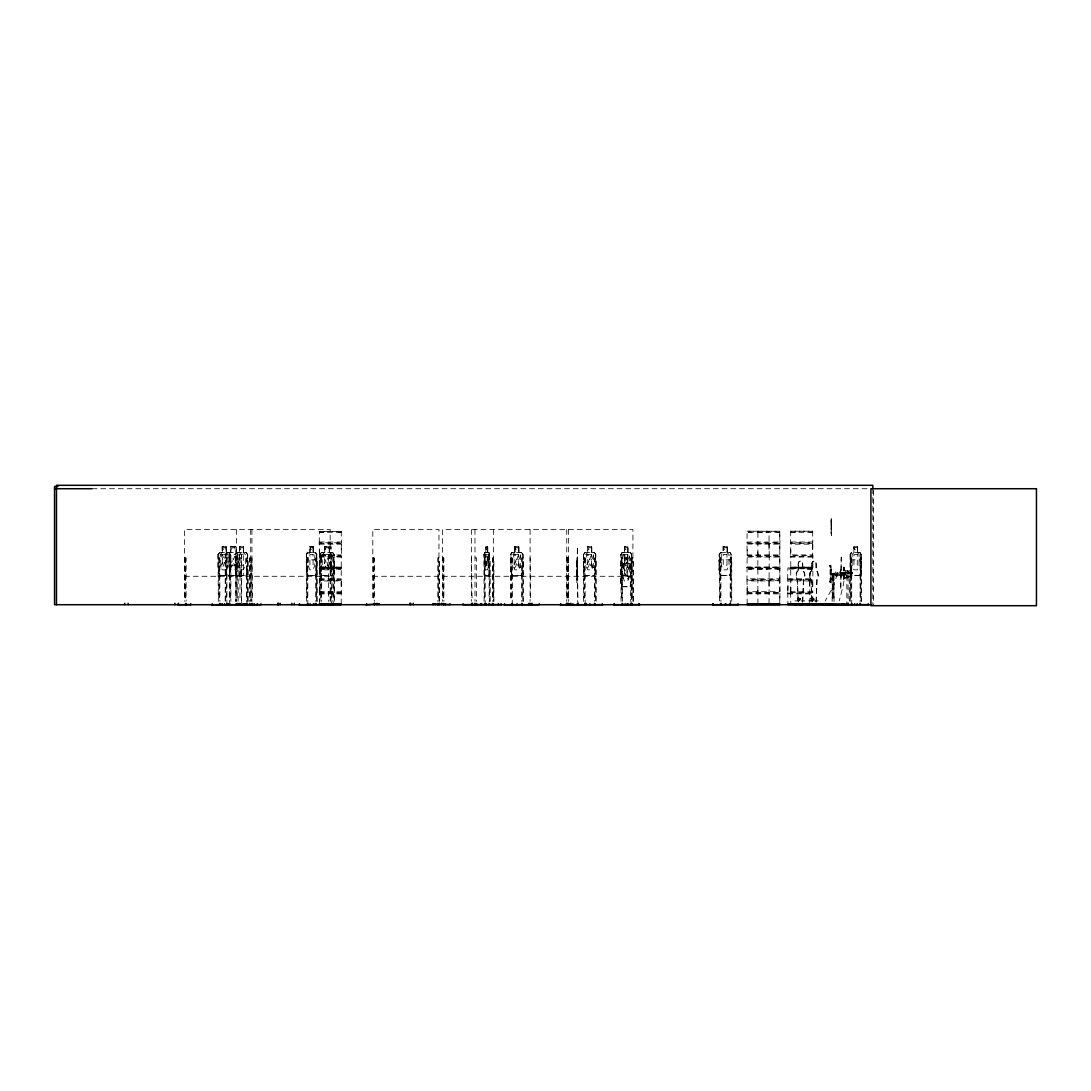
<?xml version="1.0" encoding="UTF-8"?>
<svg xmlns="http://www.w3.org/2000/svg" width="1091" height="1091" viewBox="0 0 1091 1091"><rect width="100%" height="100%" fill="white"/><g stroke="black" fill="none" stroke-linecap="round" stroke-linejoin="round"><path stroke-width="0.75" stroke-dasharray="5 3.75" d="M319.349 591.895L319.39 586.344M319.39 554.91L319.39 549.537M341.224 586.344L341.265 579.116M341.224 549.537L341.442 542.8L319.186 542.745L319.39 557.078M747.199 586.344L747.144 592.031M747.199 549.537L746.98 579.594L779.915 579.553L779.983 592.904M757.89 603.95L757.89 586.344M757.877 591.704L757.89 549.537M769.046 586.344L769.237 556.274M769.046 549.537L769.046 531.167M787.934 586.344L787.784 592.399L812.863 592.454L812.672 603.95M790.702 592.277L790.825 586.344M790.825 549.537L790.607 555.714L812.89 555.714L812.836 580.289L787.661 579.826L787.879 567.961L812.686 567.852L787.879 568.411M809.767 586.344L809.767 567.961L809.754 569.052M812.672 586.344L812.809 580.276M812.672 549.537L812.863 543.359M830.687 574.275L832.869 574.371M831.137 528.208L831.137 535.436L831.11 532.026M833.36 574.33L837.479 574.125M577.098 575.584L576.839 560.174M576.894 562.26L576.894 575.707M830.687 573.689L832.869 573.661M831.151 528.835L831.151 524.648M837.22 573.648L836.374 573.989L837.124 574.48M831.165 525.876L831.165 521.593M576.825 562.301L577.384 554.405M831.41 532.026L831.369 535.436L831.383 528.208M831.178 523.325L831.26 517.284L831.356 525.876M833.36 573.689L837.261 574.193M577.071 560.365L576.839 583.399L577.384 546.618L577.384 601.373M831.206 521.362L831.26 519.711L831.328 523.325M319.377 591.772L319.363 557.078L341.251 557.078L341.224 578.871M341.224 557.078L341.442 555.714L319.213 555.66M341.224 603.95L341.251 580.971L319.363 580.971M779.929 579.539L779.765 554.91L747.171 554.91L746.98 543.373L779.888 543.482L779.929 542.745L746.926 543.032L747.158 531.167L779.97 531.276L747.076 531.235M747.199 542.063L779.765 542.009L779.738 531.167L779.929 542.813M757.877 554.91L757.918 531.194M790.784 531.208L812.863 531.235L790.743 531.167L790.648 542.759L812.863 542.745L812.863 543.427L790.634 543.427L790.798 554.91L812.686 554.91L812.686 544.164L790.798 544.164M790.825 591.772L790.784 580.644M809.795 580.971L809.767 603.95M812.672 557.078L790.798 557.078L790.716 580.398M746.967 579.716L747.171 591.704L779.765 591.704L779.738 580.903L747.171 580.971M747.199 603.95L747.076 592.277M815.986 602.068L816.845 579.512A5.85 4.173 -90 0 0 815.986 570.32L815.986 564.006A2.918 2.087 -90 0 0 813.886 561.074A2.918 2.087 -90 0 0 811.799 564.006L811.799 570.32A5.85 4.173 -90 0 0 810.94 579.512L811.799 602.068M816.232 602.068L817.104 579.512A5.85 4.173 -90 0 0 816.232 570.32L816.232 564.006A2.918 2.087 -90 0 0 814.145 561.074L813.886 561.074M802.512 602.068L803.426 579.512A5.85 4.364 -90 0 0 802.512 570.32L802.512 564.006A2.918 2.182 -90 0 0 800.33 561.074A2.918 2.182 -90 0 0 798.148 564.006L798.148 570.32A5.85 4.364 -90 0 0 797.248 579.512L798.148 602.068M802.758 602.068L803.672 579.512A5.85 4.364 -90 0 0 802.758 570.32L802.758 564.006A2.918 2.182 -90 0 0 800.576 561.074L800.33 561.074M813.913 598.714C810.504 600.486 813.204 597.841 813.368 599.914C814.568 599.641 810.381 597.623 811.349 599.723M811.309 598.714L813.845 598.945L813.859 599.723M813.545 598.495L812.031 599.723M813.313 599.832L813.586 598.918M811.909 598.932L812.031 599.586M812.822 598.768L812.836 599.832M813.995 599.409L813.75 598.591M799.717 598.591L800.562 599.218L797.903 599.723M797.862 598.714C803.317 599.614 796.921 599.941 797.903 598.714M798.23 599.723C800.317 599.968 795.994 598.536 800.289 599.832M799.758 598.591C799.308 600.186 796.444 598.659 800.317 598.945M797.903 599.123L798.503 599.082M799.117 599.655L799.758 598.7L798.953 599.614L798.789 598.632L800.03 598.782M799.689 598.945L798.939 598.618L800.058 599.655M488.877 575.598L488.863 552.373M798.176 599.518L800.085 598.618L800.03 599.927M845.28 572.448L843.261 585.431L839.265 600.8M319.118 531.399L341.497 531.399L319.172 531.453M319.172 568.247L341.497 568.193L319.131 568.261M779.779 568.384L746.94 568.193L779.942 568.247M812.931 567.675L790.566 567.62L812.686 567.852M836.647 574.343L836.742 573.511M829.883 565.547L830.783 565.233M830.006 566.897L830.674 566.952M830.783 580.821C828.778 580.248 830.469 583.726 830.756 582.485M840.561 573.634L841.556 573.634M849.289 601.141L849.289 576.198L843.684 579.076L846.848 576.198L852.453 576.198L843.684 567.143L844.407 574.984L852.453 574.984L843.684 579.076L843.684 567.143L852.453 574.984L852.453 576.198L843.684 579.076L844.407 570.838L847.093 570.838L847.093 574.984M630.08 586.808L631.034 581.053L631.034 565.711L629.984 563.774M812.495 599.505L812.209 598.768L812.304 599.573M630.271 575.407L631.334 569.843L631.607 554.433L631.675 601.373M630.366 575.598L631.607 569.87M837.192 573.989L833.565 586.235L825.191 600.896M799.417 599.818L799.88 599.559M315.422 575.598L316.526 569.843L316.526 554.487L315.381 552.564M313.212 552.373L315.585 552.373L316.799 554.405L316.799 569.87L315.613 575.598L307.362 575.598M831.056 565.643L830.865 582.908L830.933 565.356C829.419 564.565 829.405 567.947 830.933 566.952M829.978 581.135L831.056 581.08M859.735 575.598L860.881 569.843L860.881 554.487L859.681 552.564M729.811 575.407L731.011 569.843M729.865 575.598L731.147 569.843L731.011 554.514M229.001 575.598L230.392 569.87L230.256 554.433L233.419 559.751C235.506 551.405 241.957 553.314 234.592 561.088C242.134 569.188 235.724 571.07 233.501 562.315C231.428 571.084 224.746 569.188 232.342 561.047C227.46 555.455 230.501 555.21 229.096 552.373M229.137 575.598L230.392 569.87M246.239 575.598L247.398 569.843L247.398 554.514L246.171 552.564M811.759 598.85L811.281 599.436L812.236 599.218M812.918 599.818C812.89 597.841 814.145 599.286 813.368 599.668M521.375 575.407L522.725 569.843M521.471 575.598L522.998 569.87L522.998 554.405L521.43 552.373M594.336 575.598L595.863 569.87L594.472 575.598L584.776 575.598L583.521 569.87L584.912 575.598M319.39 603.95L319.336 592.099M332.428 575.407L333.969 569.843L334.132 554.433L334.214 601.373M790.634 542.745L790.675 543.482M747.076 593.245L779.983 592.972M790.58 555.769L790.825 557.078M484.009 554.514L484.731 552.373M484.199 554.514L484.759 552.564M810.899 599.095L813.545 599.409L813.572 598.645M239.57 575.407L241.384 569.843M239.706 575.598L241.629 569.87M319.268 579.43L341.483 579.703M319.281 592.277L341.401 592.454M341.347 580.398L319.268 580.33M747.049 555.537L779.956 555.769M747.103 592.277L779.929 592.454M779.888 543.482L779.779 555.169M319.24 542.691L319.404 531.194M779.86 556.451L747.049 556.383M779.86 580.33L747.049 580.276M790.648 592.399L790.825 603.95M812.795 556.451L790.675 556.383M319.363 567.852L341.497 567.675L319.336 567.92M812.645 569.052L787.879 568.438M341.428 543.427L319.186 543.359M769.237 556.342L769.06 544.164M787.729 592.454L787.934 603.95M341.401 556.396L319.24 556.451M779.929 593.136L779.738 603.95M338.455 532.285L340.378 532.285M338.455 569.079L340.378 569.079M766.264 532.285L768.187 532.285M776.956 532.285L778.879 532.285M766.264 569.079L768.187 569.079M776.956 569.079L778.879 569.079M809.89 532.285L811.813 532.285M806.999 569.079L808.922 569.079M809.89 569.079L811.813 569.079M811.309 599.723C813.04 599.123 809.795 599.777 813.845 599.491M306.394 601.373L306.339 554.433L307.444 552.373L309.926 552.373M306.462 554.514L307.594 552.373M307.648 552.564L306.612 554.514L306.612 569.843L307.648 575.407M857.403 552.373L859.885 552.373L861.154 554.405L861.154 569.87L859.776 575.598L851.28 575.598L850.162 569.87L850.203 554.433L851.348 552.373L853.953 552.373L853.803 546.618L857.553 546.618L857.553 552.373M850.325 554.514L851.498 552.373M799.962 599.054L799.676 599.818L799.335 598.85M631.157 581.08L630.23 586.808L621.856 586.808L620.656 581.08L620.656 565.615L622.034 563.583M620.915 565.697L622.088 563.774M620.915 554.487L622.211 552.373M621.065 554.487L622.252 552.564M320.413 532.285L323.809 532.285M320.413 569.079L323.809 569.079M748.221 532.285L751.617 532.285M758.913 532.285L762.309 532.285M748.221 569.079L751.617 569.079M758.913 569.079L762.309 569.079M791.848 532.285L795.244 532.285M788.957 569.079L795.244 569.079M510.793 554.514L512.088 552.373M583.576 601.373L583.521 554.433L584.953 552.373L587.722 552.373M583.794 554.514L585.008 552.564M731.106 569.87L730.043 575.598L720.428 575.598L719.051 569.87L719.078 554.405L720.633 552.373L723.238 552.373M720.701 552.564L719.351 554.487L719.392 601.373M219.577 575.598L218.036 569.87L218.036 554.405L219.482 552.373L222.25 552.373M218.173 554.487L219.618 552.373M218.309 554.487L219.673 552.564M236.897 552.373L235.247 554.637L236.692 552.605M235.588 554.487L236.952 552.564M812.168 598.932L812.904 599.545M812.563 599.573L813.272 598.618M321.504 552.373L319.718 554.405L319.827 569.87L321.354 575.598L332.66 575.598L334.023 569.87M319.881 554.487L321.572 552.564L332.537 552.564M225.196 601.373L225.223 554.433L227.023 552.373M227.105 552.564L225.414 554.514L225.387 601.373M341.21 531.194L341.428 542.745M812.645 531.194L812.809 542.691M622.675 565.697L624.42 563.774M813.913 599.723L811.977 599.832M779.71 532.299L747.226 532.299M812.645 532.299L790.852 532.299M779.71 569.093L747.24 569.079M797.985 599.041L798.748 598.864M222.25 552.564L220.218 554.487L220.218 565.233L222.25 569.843L226.042 569.843L228.087 565.233L228.128 554.487L226.042 552.564L226.042 546.809M239.529 546.618L239.529 552.564L237.497 554.487L237.497 565.233L239.529 569.843L243.32 569.843L245.366 565.233L245.366 554.487L243.32 552.564M341.183 569.079L319.431 569.079M843.684 579.076L848.798 574.984L848.798 570.838L851.471 570.838L851.471 574.984M811.636 599.041L811.268 599.573M798.285 599.927L797.862 599.723M769.128 568.425L769.128 567.443M841.734 574.248L852.207 573.552L852.207 572.202L841.734 572.789M92.039 488.727L869.213 488.727M341.224 532.285L319.404 532.299M319.363 542.009L341.251 542.009M790.798 542.009L812.686 542.009M319.363 544.164L341.251 544.164L341.428 555.66M230.678 546.618L236.188 546.618L236.12 552.373L239.706 552.373L241.629 554.405L241.643 603.05M309.776 546.618L313.362 546.618L313.362 552.373M222.25 546.809L226.178 546.809M230.856 546.809L235.997 546.809L235.942 552.564L238.67 554.487L238.67 565.233L235.942 569.843L230.856 569.843L228.128 565.233L228.087 554.487L230.856 552.564L230.924 546.809M239.529 546.809L243.457 546.809M309.885 546.809L313.253 546.809M324.641 546.809L329.196 546.809M485.863 546.809L487.786 546.809M514.857 546.809L518.798 546.809M587.722 546.809L591.663 546.809M624.475 546.809L627.939 546.809M723.238 546.809L727.124 546.809L726.988 552.564L729.006 554.487L729.006 565.233L726.988 569.843L723.238 569.843L721.233 565.233L721.233 554.487L723.238 552.564L723.238 546.618M853.926 546.809L857.431 546.809M226.178 552.373L230.733 552.373M243.293 552.373L246.375 552.373M321.395 552.373L324.6 552.373M329.25 552.373L332.605 552.373L334.132 554.433M484.54 552.373L485.986 552.373M487.663 552.373L489.041 552.373L489.641 554.487M514.857 552.373L511.952 552.373L510.656 554.433L510.711 601.373M518.798 552.373L521.566 552.373M591.663 552.373L594.431 552.373M622.061 552.373L624.502 552.373M627.911 552.373L630.475 552.373L631.607 554.433M727.124 552.373L730.002 552.373L731.284 554.433L731.311 601.373M219.536 552.564L246.307 552.564M307.485 552.564L315.531 552.564M484.568 552.564L489.013 552.564M521.512 552.564L512.006 552.564L510.929 554.514L510.929 569.843M584.871 552.564L594.377 552.564M622.102 552.564L630.421 552.564M720.551 552.564L729.947 552.564M859.831 552.564L851.403 552.564L850.475 554.514L850.475 569.843L851.553 575.407L859.831 575.407M218.036 554.405L218.309 601.373M247.698 601.373L247.671 554.433L247.671 569.87L246.28 575.598L219.441 575.598M316.799 554.405L316.717 601.373M330.75 554.378L328.009 561.047C334.623 568.957 328.882 571.261 327 562.315C324.995 571.248 319.486 568.943 326.045 561.088C319.636 553.56 325.186 551.228 327.068 559.751L329.564 554.528L330.968 554.433M489.518 554.405L489.641 601.373M522.998 554.405L522.862 601.373M583.521 554.433L583.658 569.87M850.203 554.433L850.244 601.373M861.154 554.405L861.072 601.373M239.461 554.719L243.32 554.487M319.363 554.91L341.251 554.91M747.171 557.078L779.765 557.078L779.765 578.803L747.171 578.803M627.802 557.828L624.147 557.828L624.27 563.774M184.529 557.924L186.097 557.924L186.097 601.346M218.309 557.924L219.864 557.924L219.864 601.373M225.196 557.924L226.887 557.924L226.887 604.714M230.897 557.924L229.342 557.924L229.342 601.373M239.952 557.924L241.643 557.924M251.926 557.924L252.553 601.346M306.394 557.924L307.826 557.924L307.826 604.714M319.99 557.924L321.64 557.924L321.64 601.373M330.164 557.924L328.568 557.924L328.582 601.346M330.968 557.924L331.582 604.714M372.795 557.924L374.336 557.924L374.336 601.346M442.537 557.924L443.901 557.924L443.901 601.346M471.489 557.924L472.089 601.346M474.994 557.924L476.576 557.924L476.576 601.346M484.104 557.924L485.195 557.924L485.195 604.714M510.711 557.924L512.265 557.924L512.265 604.714M530.09 557.924L530.703 601.346M566.747 557.924L568.575 557.924M577.384 557.924L577.998 604.714M583.576 557.924L585.131 557.924L585.131 604.714M621.065 557.924L622.525 557.924M624.27 558.019L627.693 558.019M719.392 557.924L720.933 557.924L720.933 601.373M850.244 557.924L851.716 557.924L851.716 604.714M316.635 559.86L306.312 559.86L306.312 569.87L307.553 575.598M731.147 559.86L719.051 559.86L719.051 569.87L720.606 575.598M850.162 559.86L861.004 559.86M621.884 563.583L624.311 563.583M627.652 563.583L630.189 563.583L631.157 565.643M621.938 563.774L630.148 563.774M798.148 564.006L798.394 564.006A2.918 2.182 -90 0 1 800.576 561.074M811.799 564.006L812.059 564.006A2.918 2.087 -90 0 1 814.145 561.074M230.856 565.233L235.942 565.233M243.32 565.233L239.529 565.233L239.529 554.487M341.224 567.156L319.39 567.156L341.183 567.156M319.718 569.87L321.463 575.598M484.104 601.373L483.954 554.433L484.704 575.598M489.695 569.87L489.068 575.598L484.527 575.598L484.009 569.843M850.162 569.87L851.471 575.598M798.148 570.32L798.394 564.006M811.799 570.32L812.059 564.006M836.497 573.989L837.493 573.989M219.536 575.407L246.307 575.407M307.485 575.407L315.531 575.407M321.463 575.407L332.537 575.407M484.568 575.407L489.013 575.407M512.006 575.407L521.512 575.407M584.871 575.407L594.377 575.407M622.102 575.407L630.421 575.407M720.551 575.407L729.947 575.407M832.133 575.475L834.097 575.475M521.607 575.598L511.911 575.598L510.656 569.87L512.047 575.598M622.02 575.598L630.516 575.598M184.529 576.28L330.164 576.28M372.795 576.28L438.964 576.28M442.537 576.28L632.916 576.28M319.363 578.803L341.251 578.803M787.907 578.803L812.686 578.803M787.757 579.553L812.836 579.553M812.686 591.704L787.92 591.772L787.907 580.903L812.686 580.971L812.809 592.399M620.656 581.08L622.006 586.808M830.933 582.539L830.074 582.539L830.074 565.356M621.938 586.617L630.148 586.617M319.363 591.704L341.224 591.772M319.213 593.122L341.401 593.122M787.757 593.122L812.836 593.122M319.363 593.872L341.251 593.872M787.907 593.872L812.686 593.872M798.694 599.655L800.494 599.027M794.998 600.896L798.721 600.896M801.039 600.896L804.763 600.896M808.595 600.896L812.454 600.896M814.363 600.896L818.236 600.896M239.57 552.564L241.452 554.487L241.452 603.05M857.281 552.564L859.081 554.487L859.081 565.233L857.281 569.843L853.926 569.843L852.126 565.233L852.126 554.487L853.926 552.564L853.953 546.618M332.428 552.564L333.969 554.514M594.295 552.373L595.863 554.405L595.727 601.373M594.24 552.564L595.727 554.487M521.375 552.564L522.725 554.487M246.198 552.373L247.671 554.433M228.96 552.373L230.256 554.514M859.735 552.373L861.031 554.487M729.811 552.564L731.147 554.514M315.435 552.373L316.676 554.487M630.325 552.373L631.484 554.514M630.039 563.583L631.198 565.711M787.729 580.221L787.934 580.957M622.702 565.233L624.475 569.843L627.789 569.843L629.562 565.233L629.562 554.487L627.789 552.564L627.911 546.618M622.675 576.443L624.42 581.053L627.693 581.053L629.439 576.443L629.439 565.697L627.693 563.774L627.652 557.828M843.684 567.143L846.848 576.198L846.848 604.469M812.877 555.769L812.672 554.91M225.469 569.843L227.105 575.407M225.223 569.87L226.969 575.598M235.588 569.843L236.952 575.407M235.451 569.87L235.315 554.405L235.22 569.857L236.856 575.598M235.22 569.857L236.611 575.571M218.309 569.843L219.673 575.407M622.252 575.407L620.806 569.87L622.17 575.598M747.171 544.041L779.765 544.164L779.765 554.91M798.394 602.068L797.494 579.512A5.85 4.364 -90 0 1 798.394 570.32M812.059 602.068L811.199 579.512A5.85 4.173 -90 0 1 812.059 570.32M747.171 593.818L779.765 593.872L779.765 601.277M831.369 524.648L831.356 528.835M873.509 490.405L873.509 604.714M872.841 488.727L872.841 604.714M861.549 601.373L861.549 557.924L860.076 557.924L860.076 601.373M860.54 557.924L860.54 601.373M857.403 546.618L857.431 552.564M851.239 557.924L851.239 601.373M850.721 557.924L850.721 601.373M848.062 576.198L848.062 604.469M837.233 572.652L837.233 575.339M834.083 601.468L833.374 573.034L832.133 574.984L832.147 601.468M833.919 575.475L833.906 601.468M833.742 575.475L833.715 601.468M832.501 575.475L832.515 601.468M832.338 575.475L832.324 601.468M831.124 569.229L831.124 579.307M830.319 565.356L830.319 566.952M830.319 580.957L830.319 582.539M812.972 600.773L812.972 598.209L810.763 598.209L810.763 600.773M811.063 598.209L811.063 600.773M799.553 600.773L799.553 598.209L797.276 598.209L797.276 600.773M799.28 598.209L799.28 600.773M797.562 598.209L797.562 600.773M769.06 580.971L769.046 603.95M731.747 601.373L731.747 557.924L730.206 557.924L730.206 601.373M730.656 557.924L730.656 604.714M727.261 552.373L727.261 546.618L723.101 546.618L723.101 552.373M727.124 546.618L727.124 552.564M720.483 557.924L720.483 601.373M719.828 557.924L719.828 601.373M633.353 601.346L633.353 557.924L630.693 557.924L630.693 601.373M632.916 601.346L632.916 529.503L442.537 529.503L442.537 601.346M632.153 557.924L632.153 601.373M631.798 557.924L631.798 601.346M631.171 557.924L631.171 604.714M627.939 552.564L628.061 546.618L624.352 546.618L624.475 552.564L622.702 554.487L622.525 601.373M627.693 576.443L627.693 565.697L624.42 565.697L624.42 576.443M624.625 546.809L624.625 552.564M622.047 557.924L622.047 601.373M621.556 557.924L621.556 601.373M621.065 601.373L620.956 554.405L620.806 581.08M596.163 601.373L596.163 557.924L594.609 557.924L594.609 601.373M595.591 554.487L595.591 569.843M595.045 557.924L595.045 601.373M591.799 552.373L591.799 546.618L587.585 546.618L587.585 552.373M591.663 546.618L591.663 552.564M591.527 546.809L591.527 552.564L593.559 554.487L593.559 565.233L591.527 569.843L587.722 569.843L585.69 565.233L585.69 554.487L587.722 552.564L587.722 546.618M584.708 557.924L584.708 601.373M584.012 557.924L584.012 601.373M568.575 529.503L568.575 601.346M568.302 557.924L568.302 601.346M567.879 557.924L567.879 601.346M567.184 557.924L567.184 601.346M566.993 557.924L566.979 601.346M566.747 529.503L566.747 601.346M530.103 529.503L530.09 601.346M523.298 601.373L523.298 557.924L521.743 557.924L521.743 601.373M522.18 557.924L522.18 601.373M518.934 552.373L518.934 546.618L514.72 546.618L514.72 552.373M518.798 546.618L518.798 552.564L520.693 554.487L520.693 565.233L518.661 569.843L514.857 569.843L512.825 565.233L512.825 554.487L514.857 552.564L514.857 546.618M514.993 546.809L514.993 552.564M511.829 557.924L511.829 601.373M511.147 557.924L511.147 601.373M493.882 601.346L493.882 557.924L492.518 557.924L492.518 601.346M493.364 529.503L493.364 601.346M493.023 557.924L493.023 601.346M490.214 601.373L490.214 557.924L489.123 557.924L489.123 601.373M487.786 552.564L487.841 546.618L485.809 546.618L485.809 552.373M487.663 546.618L487.595 552.564L488.55 554.692L487.363 561.088L488.604 567.688L486.995 562.315L485.386 567.906L486.6 561.047L485.522 554.378L486.954 559.751L488.536 554.473L488.523 565.233L487.595 569.843L485.863 569.843L484.936 554.487L485.986 546.618M484.609 557.924L484.677 601.373M474.994 529.503L474.994 601.346M471.489 529.503L471.489 601.346M443.396 557.924L443.396 601.346M443.055 557.924L443.055 601.346M439.387 601.346L439.387 557.924L437.846 557.924L437.846 601.346M438.964 601.346L438.964 529.503L372.795 529.503L372.795 601.346M438.282 557.924L438.282 601.346M373.899 557.924L373.899 601.346M373.217 557.924L373.217 601.346M334.555 601.373L334.555 557.924L332.905 557.924L332.905 601.373M333.246 557.924L333.246 604.714M330.968 601.373L330.968 546.618L330.778 575.598M330.164 601.346L330.164 529.503L184.529 529.503L184.529 601.346M329.359 552.373L329.359 546.618L324.491 546.618L324.491 552.373M329.25 546.618L329.196 552.564L331.473 554.487L331.473 565.233L329.1 569.843L324.641 569.843L322.268 565.233L322.268 554.487L324.641 552.564L324.6 546.618M324.75 546.809L324.75 552.564M321.3 557.924L321.3 601.373M320.331 557.924L320.331 601.373M319.99 554.487L319.99 601.373M317.208 601.373L317.208 557.924L315.763 557.924L315.763 601.373M316.254 557.924L316.254 601.373M313.212 546.618L313.253 552.564M313.09 546.809L313.09 552.564L314.808 554.487L314.808 565.233L313.09 569.843L309.885 569.843L308.18 565.233L308.18 554.487L309.885 552.564L309.926 546.618M310.049 546.809L310.049 552.564M307.335 557.924L307.335 601.373M306.871 557.924L306.871 601.373M251.939 529.503L251.926 601.346M251.135 601.346L251.135 557.924L249.58 557.924L249.58 601.346M250.698 529.503L250.698 601.346M250.003 557.924L250.003 601.346M248.134 601.373L248.134 557.924L246.58 557.924L246.58 601.373M247.016 557.924L247.016 604.714M243.593 552.373L243.593 546.618L239.393 546.618L239.42 575.571M243.457 546.618L243.457 552.564M243.32 546.809L243.32 575.598M240.143 557.924L239.952 601.373M238.165 601.346L238.165 557.924L235.629 557.924L235.629 601.373M237.17 557.924L237.17 601.373M236.583 529.503L236.747 601.373M236.065 601.373L235.942 554.487L230.856 554.487L230.897 601.373M230.733 546.618L230.678 552.373M230.46 557.924L230.46 601.373M230.119 554.514L230.119 569.843M229.778 557.924L229.778 604.714M226.696 557.924L226.696 601.373M226.314 552.373L226.314 546.618L222.114 546.618L222.114 552.373M226.178 546.618L226.178 552.564M222.25 546.618L222.387 552.564M219.427 557.924L219.427 601.373M218.746 557.924L218.746 601.373M185.661 557.924L185.661 601.346M184.965 557.924L184.965 601.346M840.82 572.298L841.284 574.984L840.82 572.298M622.92 565.683L625.129 572.298C620.397 579.607 624.229 582.867 625.839 573.525C627.352 582.867 631.362 579.607 626.589 572.257C631.075 565.397 627.461 562.001 625.893 570.961L624.052 565.724L622.92 565.683M746.94 567.62L779.997 567.675L746.94 567.62M623.356 554.473L625.607 561.088C620.806 568.425 624.693 571.643 626.316 562.315C627.843 571.643 631.934 568.425 627.08 561.047C631.634 554.16 627.966 550.819 626.384 559.751L624.516 554.528L623.356 554.473M220.928 554.473L223.505 561.088C217.955 568.67 222.523 571.466 224.323 562.315C226.001 571.466 230.787 568.67 225.182 561.047C230.446 553.914 226.123 550.982 224.378 559.751L222.237 554.528L220.928 554.473M520.502 567.688L519.193 567.879L516.957 562.315C515.279 571.466 510.493 568.67 516.084 561.047C510.833 553.914 515.157 550.982 516.889 559.751C518.58 551.01 523.189 553.846 517.775 561.088L520.502 567.688M593.368 567.688L592.058 567.879L589.822 562.315C588.144 571.466 583.358 568.67 588.963 561.047C583.699 553.914 588.022 550.982 589.754 559.751C591.445 551.01 596.054 553.846 590.64 561.088L593.368 567.688M747.226 567.143L779.738 567.156L747.24 567.156M790.852 567.143L812.672 567.156L790.866 567.156M852.207 572.189L841.734 573.32L852.207 572.284M852.207 572.393L841.734 572.993L852.207 572.393M852.207 573.552L841.734 573.702L852.207 573.648M225.373 547.777L222.932 547.777L222.932 549.687L225.373 549.687L225.373 547.777M235.029 547.777L231.769 547.777L231.769 549.687L235.029 549.687L235.029 547.777M242.652 547.777L240.211 547.777L240.211 549.687L242.652 549.687L242.652 547.777M312.517 547.777L310.458 547.777L310.458 549.687L312.517 549.687L312.517 547.777M328.296 547.777L325.445 547.777L325.445 549.687L328.296 549.687L328.296 547.777M487.295 547.777L486.177 547.777L486.177 549.687L487.295 549.687L487.295 547.777M517.98 547.777L515.538 547.777L515.538 549.687L517.98 549.687L517.98 547.777M590.845 547.777L588.404 547.777L588.404 549.687L590.845 549.687L590.845 547.777M627.189 547.777L625.061 547.777L625.061 549.687L627.189 549.687L627.189 547.777M726.32 547.777L723.906 547.777L723.906 549.687L726.32 549.687L726.32 547.777M856.68 547.777L854.526 547.777L854.526 549.687L856.68 549.687L856.68 547.777M226.042 554.487L222.25 554.487L222.25 565.233L226.042 565.233L226.042 554.487M313.09 554.487L309.885 554.487L309.885 565.233L313.09 565.233L313.09 554.487M329.1 554.487L324.641 554.487L324.641 565.233L329.1 565.233L329.1 554.487M487.595 554.487L485.863 554.487L485.863 565.233L487.595 565.233L487.595 554.487M518.661 554.487L514.857 554.487L514.857 565.233L518.661 565.233L518.661 554.487M591.527 554.487L587.722 554.487L587.722 565.233L591.527 565.233L591.527 554.487M627.789 554.487L624.475 554.487L624.475 565.233L627.789 565.233L627.789 554.487M726.988 554.487L723.238 554.487L723.238 565.233L726.988 565.233L726.988 554.487M857.281 554.487L853.926 554.487L853.926 565.233L857.281 565.233L857.281 554.487M841.243 557.174L840.752 589.563L841.243 557.174M627.107 558.987L625.007 558.987L625.007 560.897L627.107 560.897L627.107 558.987M841.734 569.952L840.506 569.952L840.506 576.771L841.734 576.771L841.734 569.952M837.274 572.652L836.797 575.339L837.274 572.652M839.934 575.53A2.196 2.196 0 0 0 843.248 573.661A2.196 2.196 0 0 0 839.975 571.725A2.196 2.196 0 0 0 839.934 575.53M835.774 575.898A2.196 2.196 0 0 0 839.061 573.989A2.196 2.196 0 0 0 835.774 572.093A2.196 2.196 0 0 0 835.774 575.898"/><path stroke-width="1.5" d="M243.47 604.673L243.47 603.746M480.558 604.673L480.572 603.746M521.634 604.673L521.621 603.5M824.332 604.673L824.332 603.746M841.884 604.564L842.784 604.673M475.976 604.564L476.031 603.746M492.587 604.564L492.423 603.5M298.92 604.714L341.251 604.646M613.688 604.714L640.103 604.619M712.491 604.714L738.634 604.619M229.383 604.469L229.219 603.5M365.949 604.714L379.041 603.828M211.504 604.714L261.022 604.673L261.022 603.746M503.906 604.714L539.186 604.673L539.186 603.746M177.765 604.714L190.611 604.591M178.338 604.564L178.297 603.255M559.983 604.714L602.968 604.673M227.119 604.591L227.064 603.5M474.599 604.564L474.64 603.828M809.031 604.673L808.104 604.687L808.567 603.937L809.454 604.673M809.29 604.646L809.781 604.25M814.363 604.646L814.854 603.937L815.345 604.619L813.627 603.937L813.3 604.673M842.538 604.646L843.548 603.746M847.352 604.673L846.425 604.687L846.875 603.937L848.593 604.619L787.934 603.95M847.612 604.646L848.102 603.937M800.726 604.687L800.248 603.937L799.73 604.619L801.517 603.937L802.035 604.646L801.094 604.7M826.678 604.291L826.964 604.673M827.537 604.673L827.824 604.291M299.37 604.591L299.439 603.828L299.507 604.714M614.138 604.591L614.219 603.828M712.996 604.591L713.078 603.828M560.501 604.591L560.583 603.828M572.83 604.591L572.911 603.828L573.007 604.714M794.944 604.291L794.643 604.673M222.046 604.591L222.169 603.828M227.733 604.591L227.842 603.828L227.964 604.714M236.106 604.591L236.229 603.828M824.032 604.591L824.264 603.746M57.959 486.531L54.55 486.531L54.55 604.714L871.136 604.714M54.55 488.727L91.971 488.727M319.39 603.95L341.224 603.95M747.199 603.95L779.738 603.95M319.336 604.237L341.265 604.264M747.158 604.264L779.779 604.264M787.879 604.237L848.157 604.291M433.141 603.828L449.956 604.591L450.092 603.746M747.171 604.646L779.765 604.646M787.907 604.646L868.845 604.673M239.72 604.591L239.775 603.5M339.656 604.591L339.546 603.828M833.197 604.291L833.483 604.673M639.544 604.564L639.421 603.746M257.381 604.591L257.299 603.828L257.217 604.714M245.052 604.591L244.97 603.828L244.889 604.714M530.049 604.591L530.117 603.5M517.175 604.591L517.093 603.828L517.011 604.714M241.97 604.591L241.957 603.746M324.177 604.564L324.082 603.746M501.601 604.591L463.02 604.673L463.02 603.746M501.205 604.564L501.124 603.746M481.731 604.564L481.676 603.746M842.088 604.469L842.088 603.828M872.841 488.727L872.841 485.304L56.473 485.304L56.473 604.714M868.231 603.746L868.231 604.714M860.431 603.5L860.431 604.714M859.953 603.5L859.953 604.714M857.171 603.746L857.171 604.714M854.608 603.746L854.608 604.714M851.826 603.5L851.826 604.714M851.362 603.5L851.362 604.714M841.966 603.746L841.911 604.714M737.98 603.746L737.98 604.714M730.52 603.5L730.52 604.714M730.084 603.5L730.084 604.714M725.801 603.746L725.801 604.714M725.338 603.746L725.338 604.714M721.056 603.5L721.056 604.714M720.619 603.5L720.619 604.714M713.159 603.746L713.159 604.714M638.931 603.746L638.931 604.714M632.084 603.5L632.084 604.714M631.662 603.5L631.662 604.714M631.062 603.5L631.062 604.714M630.584 603.5L630.584 604.714M628.102 603.746L628.102 604.714M627.107 603.746L627.107 604.714M625.116 603.746L625.116 604.714M622.647 603.5L622.647 604.714M622.156 603.5L622.156 604.714M614.301 603.746L614.301 604.714M602.273 603.746L602.273 604.714M594.909 603.5L594.909 604.714M594.486 603.5L594.486 604.714M589.876 603.746L589.876 604.714M586.467 603.746L586.467 604.714M585.267 603.5L585.267 604.714M584.831 603.5L584.831 604.714M577.998 603.5L577.998 604.714M577.384 603.5L577.466 604.714M570.838 603.255L570.838 604.714M568.916 603.746L568.916 604.714L568.697 603.746M568.438 603.5L568.438 604.714M568.016 603.5L568.016 604.714M567.893 603.255L567.893 604.714M566.802 603.5L566.802 604.714M566.488 603.255L566.488 604.714M560.679 603.746L560.679 604.714M532.013 603.255L532.013 604.714M530.731 603.5L530.703 604.714M529.408 603.746L529.408 604.714M529.067 603.255L529.067 604.714M522.043 603.5L522.043 604.714M512.402 603.5L512.402 604.714M511.965 603.5L511.965 604.714M504.601 603.746L504.601 604.714M498.287 603.746L498.287 604.714M492.927 603.5L492.927 604.714M492.641 603.746L492.641 604.714M489.641 603.5L489.641 604.714M489.068 603.5L489.068 604.714M486.327 603.746L486.327 604.714M485.25 603.5L485.25 604.714M484.677 603.5L484.677 604.714M476.753 603.5L476.767 604.714M474.858 603.255L474.858 604.714M472.444 603.255L472.444 604.714M472.117 603.5L472.089 604.714M471.503 603.5L471.476 604.714M445.551 603.746L445.551 604.714M443.996 603.5L443.996 604.714M443.491 603.5L443.491 604.714M441.773 603.255L441.773 604.714M439.359 603.255L439.359 604.714M438.146 603.5L438.146 604.714M437.723 603.5L437.723 604.714M435.295 603.746L435.295 604.714M433.059 603.746L433.059 604.714M413.189 603.255L413.257 604.714M410.775 603.255L410.775 604.714M409.848 603.255L409.848 604.714M379.123 603.746L379.123 604.714M376.981 603.255L376.981 604.714M374.568 603.255L374.568 604.714L374.458 603.5M374.036 603.5L374.036 604.714M366.631 603.746L366.631 604.714M340.051 603.746L340.051 604.714M339.451 603.746L339.451 604.714M333.096 603.5L333.096 604.714M332.755 603.5L332.755 604.714M331.582 603.5L331.582 604.714M330.968 603.5L330.968 604.714M329.618 603.746L329.618 604.714M328.391 603.5L328.391 604.714M324.927 603.746L324.927 604.714M322.5 603.746L322.5 604.714M321.79 603.5L321.79 604.714M321.45 603.5L321.45 604.714M316.145 603.5L316.145 604.714M315.654 603.5L315.654 604.714M315.081 603.746L315.081 604.714M313.526 603.746L313.526 604.714M310.062 603.746L310.062 604.714M307.935 603.5L307.935 604.714M307.444 603.5L307.444 604.714M294.27 603.255L294.27 604.714M291.856 603.255L291.856 604.714M280.155 603.255L280.155 604.714M278.478 603.255L278.478 604.714M277.741 603.255L277.741 604.714M254.285 603.746L254.285 604.714M252.566 603.5L252.539 604.714M251.953 603.5L251.926 604.714M249.88 603.5L249.88 604.714M249.444 603.5L249.444 604.714M246.893 603.5L246.893 604.714M246.457 603.5L246.457 604.714M244.561 603.746L244.561 604.714M239.979 603.5L239.979 604.714M238.874 603.746L238.874 604.714M238.343 603.5L238.356 604.714M237.306 603.5L237.306 604.714M237.006 603.746L237.006 604.714L236.87 603.5M236.461 603.746L236.352 604.714M229.642 603.5L229.642 604.714M229.478 603.746L229.478 604.714M226.86 603.5L226.86 604.714M224.61 603.746L224.61 604.714M222.278 603.746L222.278 604.714M220 603.5L220 604.714M219.564 603.5L219.564 604.714M212.2 603.746L212.2 604.714M190.789 603.746L190.789 604.714M186.22 603.5L186.22 604.714M185.797 603.5L185.797 604.714M178.46 603.746L178.46 604.714M174.887 603.255L174.887 604.714M128.097 603.255L128.097 604.714M124.688 603.255L124.688 604.714M796.28 603.937C794.616 604.823 797.93 604.878 796.28 603.937M831.86 603.937C830.196 604.823 833.51 604.878 831.86 603.937M1036.45 488.727L870.918 488.727L870.918 605.696L1036.45 605.696L1036.45 488.727M330.396 604.619L330.396 603.746L330.423 604.673"/></g></svg>
